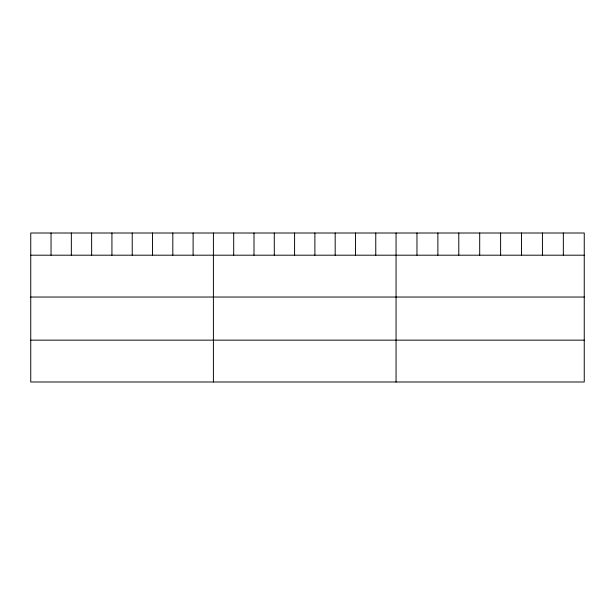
<?xml version="1.0" encoding="UTF-8"?>
<svg xmlns="http://www.w3.org/2000/svg" width="615" height="615" viewBox="0 0 615 615"><rect width="100%" height="100%" fill="white"/><g stroke="black" fill="none" stroke-linecap="round" stroke-linejoin="round"><path stroke-width="0.92" d="M584.25 255.194L584.25 381.992L30.75 381.992L30.75 233.008L584.25 233.008L584.25 255.194L30.75 255.194M30.75 297.037L584.25 297.037M30.75 340.149L584.25 340.149M563.34 233.008L563.34 255.194M542.43 233.008L542.43 255.194M521.52 233.008L521.52 255.194M500.61 233.008L500.61 255.194M479.7 233.008L479.7 255.194M458.79 233.008L458.79 255.194M437.88 233.008L437.88 255.194M416.97 233.008L416.97 255.194M396.06 233.008L396.06 381.992M375.765 233.008L375.765 255.194M355.47 233.008L355.47 255.194M335.175 233.008L335.175 255.194M314.88 233.008L314.88 255.194M294.585 233.008L294.585 255.194M274.29 233.008L274.29 255.194M253.995 233.008L253.995 255.194M233.7 233.008L233.7 255.194M213.405 233.008L213.405 381.992M193.11 233.008L193.11 255.194M172.815 233.008L172.815 255.194M152.52 233.008L152.52 255.194M132.225 233.008L132.225 255.194M111.93 233.008L111.93 255.194M91.635 233.008L91.635 255.194M71.34 233.008L71.34 255.194M51.045 233.008L51.045 255.194"/></g></svg>
